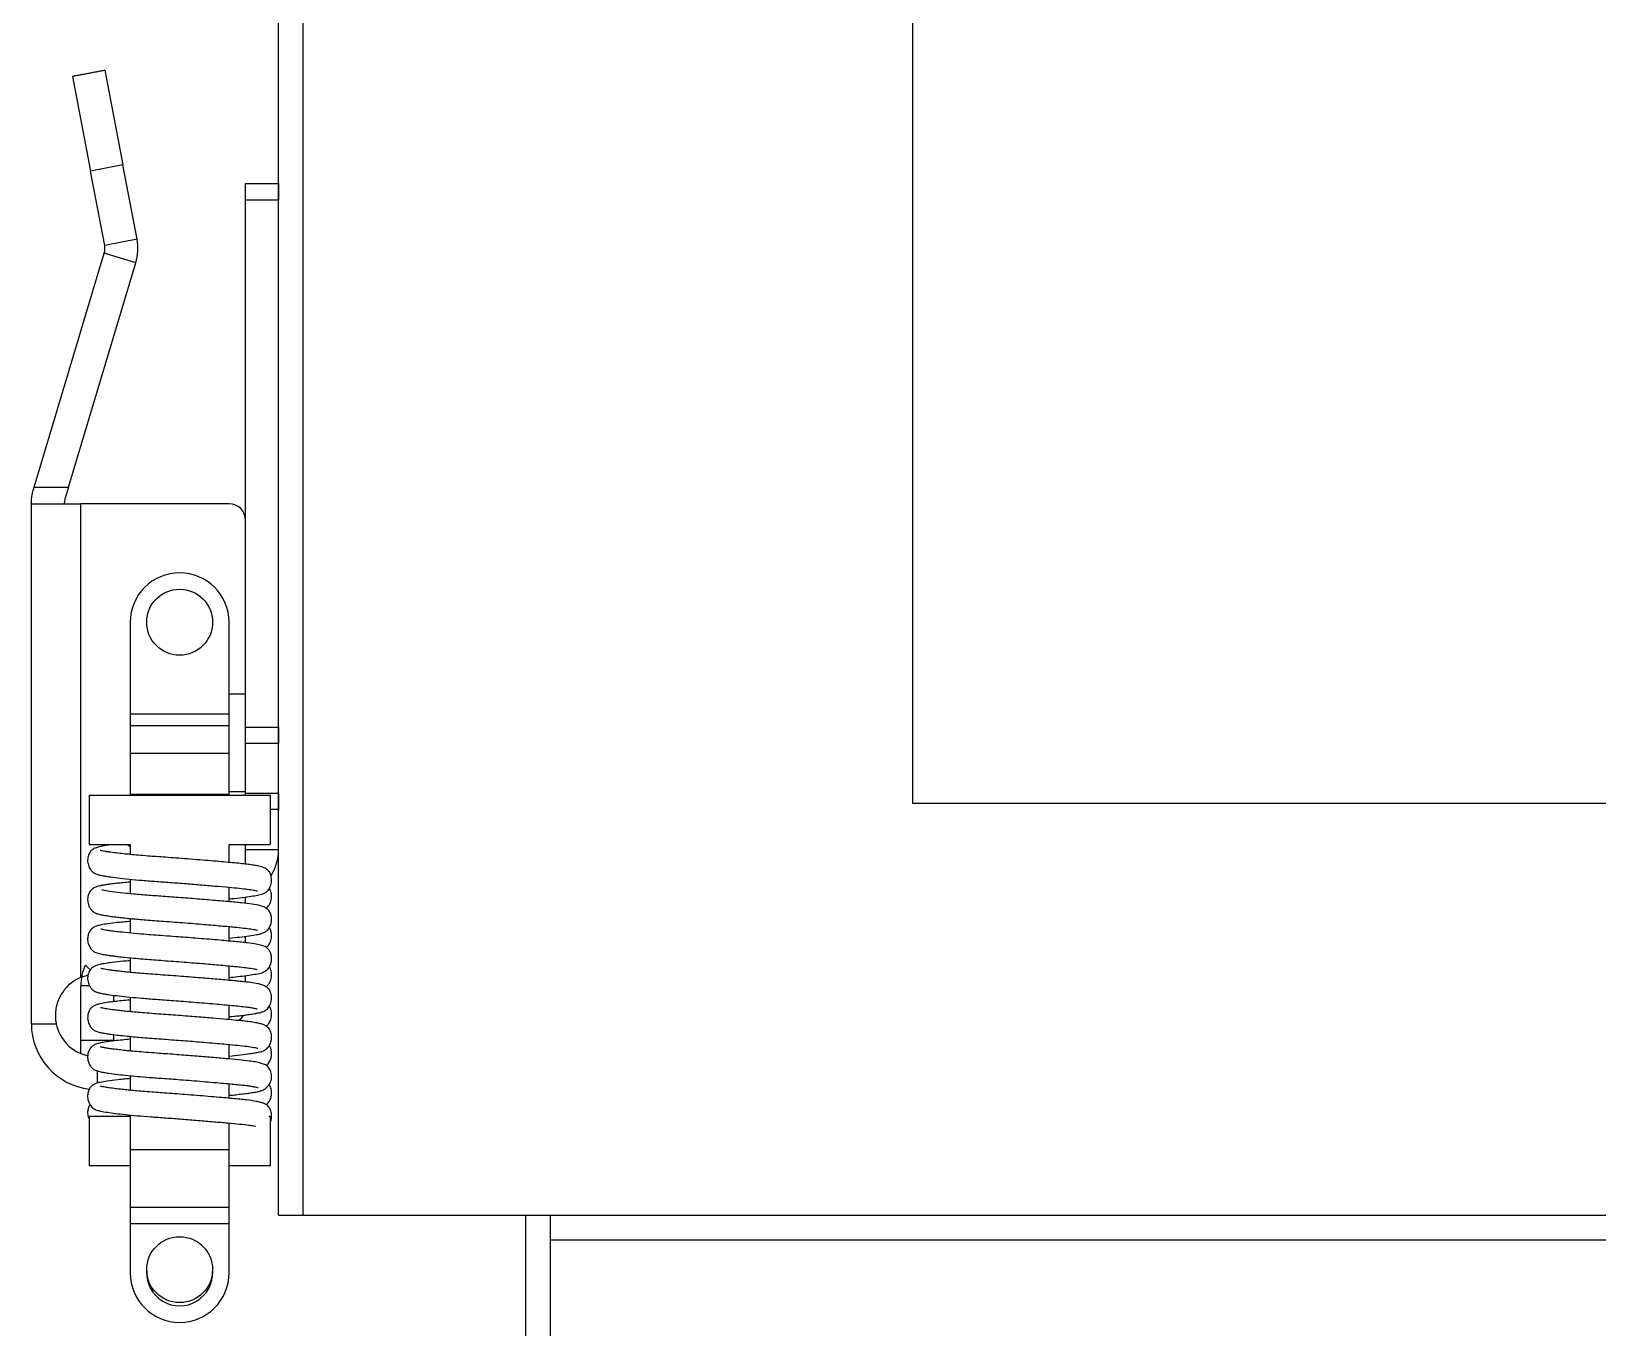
# Model space of a CAD drawing. Extents: x -3080 to 28500, y -1326 to 31609.
# Drawn here: x 15012.29 to 15021.8, y 26408.6 to 26416.47 of the extents above; entities that cross this region are included whole.
import ezdxf

# ---------------------------------------------------------------- set-up
doc = ezdxf.new("R2010")
doc.units = 0
doc.header["$LTSCALE"] = 100
doc.layers.add('0-xref', color=8, linetype='Continuous')
doc.layers.add('188K-SM-07-F10-MECH-CR PIPE-Y2257103$0$AP7P1-SM-08-FNN-120-A(4)-SMP$0$15P6-SM-08-FNN-320-A(10)-UIS-TCM$0$15P6-SM-08-FNN-00-(@10)170308-MIC$0$0-CDS', color=140, linetype='Continuous')

# ---------------------------------------------------------------- blocks, each defined once
blk = doc.blocks.new('188K-SM-07-F10-MECH-CR PIPE-Y2257103$0$CDS-CVD')
at = {"layer": '188K-SM-07-F10-MECH-CR PIPE-Y2257103$0$AP7P1-SM-08-FNN-120-A(4)-SMP$0$15P6-SM-08-FNN-320-A(10)-UIS-TCM$0$15P6-SM-08-FNN-00-(@10)170308-MIC$0$0-CDS', "ltscale": 0.1}
for p, q in [((15013.79, -72925.4769), (15013.79, -72910.4769)), ((15013.94, -72925.4769), (15013.94, -72910.6269)), ((15017.64, -72922.9769), (15017.64, -72913.0769)), ((15012.7364, -72918.5265), (15012.8459, -72919.1011)), ((15012.54, -72918.5639), (15012.6494, -72919.1386)), ((15012.8459, -72919.1011), (15012.6494, -72919.1386)), ((15012.9319, -72919.5524), (15012.8459, -72919.1011)), ((15012.7354, -72919.5899), (15012.6494, -72919.1386)), ((15013.59, -72919.2139), (15013.79, -72919.2139)), ((15013.59, -72919.3139), (15013.59, -72919.2139)), ((15013.79, -72919.2139), (15013.79, -72919.3139)), ((15013.79, -72919.3139), (15013.59, -72919.3139)), ((15013.59, -72921.2579), (15013.59, -72919.3139)), ((15013.79, -72922.5139), (15013.79, -72919.3139)), ((15012.9319, -72919.5524), (15012.7354, -72919.5899)), ((15012.3067, -72921.0579), (15012.7329, -72919.6373)), ((15012.5156, -72921.0579), (15012.9245, -72919.6948)), ((15012.9245, -72919.6948), (15012.7329, -72919.6373)), ((15012.3026, -72921.0717), (15012.3067, -72921.0579)), ((15012.3067, -72921.0579), (15012.5156, -72921.0579)), ((15012.5156, -72921.0579), (15012.4942, -72921.1292)), ((15012.29, -72924.3139), (15012.29, -72921.1579)), ((15012.29, -72921.1579), (15012.59, -72921.1579)), ((15012.59, -72924.033), (15012.59, -72921.1579)), ((15013.49, -72921.1579), (15012.59, -72921.1579)), ((15013.59, -72922.3139), (15013.59, -72921.2579)), ((15012.89, -72921.8769), (15012.89, -72922.4355)), ((15013.49, -72922.4355), (15013.49, -72921.8769)), ((15013.59, -72922.3139), (15013.49, -72922.3139)), ((15013.59, -72922.5139), (15013.59, -72922.3139)), ((15013.49, -72922.4355), (15012.89, -72922.4355)), ((15012.89, -72922.4355), (15012.89, -72922.5062)), ((15013.49, -72922.5062), (15013.49, -72922.4355)), ((15013.49, -72922.5062), (15012.89, -72922.5062)), ((15012.89, -72922.5062), (15012.89, -72922.6744)), ((15013.49, -72922.6744), (15013.49, -72922.5062)), ((15013.59, -72922.5139), (15013.79, -72922.5139)), ((15013.59, -72922.6139), (15013.59, -72922.5139)), ((15013.79, -72922.5139), (15013.79, -72922.6139)), ((15013.79, -72922.6139), (15013.59, -72922.6139)), ((15013.59, -72922.9139), (15013.59, -72922.6139)), ((15013.79, -72922.9139), (15013.79, -72922.6139)), ((15013.49, -72922.6744), (15012.89, -72922.6744)), ((15012.89, -72922.6744), (15012.89, -72922.9219)), ((15013.49, -72922.9219), (15013.49, -72922.6744)), ((15012.64, -72922.9269), (15012.64, -72923.2269)), ((15012.64, -72922.9269), (15013.74, -72922.9269)), ((15013.49, -72922.9219), (15012.89, -72922.9219)), ((15012.89, -72922.9219), (15012.89, -72922.9269)), ((15013.59, -72922.9069), (15013.49, -72922.9069)), ((15013.49, -72922.9269), (15013.49, -72922.9219)), ((15013.59, -72922.9139), (15013.79, -72922.9139)), ((15013.59, -72922.9269), (15013.59, -72922.9139)), ((15013.74, -72922.9269), (15013.74, -72923.2269)), ((15013.79, -72922.9139), (15013.79, -72923.0139)), ((15013.79, -72923.0139), (15013.74, -72923.0139)), ((15013.79, -72923.2573), (15013.79, -72923.0139)), ((15024.64, -72922.9769), (15017.64, -72922.9769)), ((15012.64, -72923.2269), (15012.89, -72923.2269)), ((15012.8705, -72923.2269), (15012.8871, -72923.2369)), ((15012.8871, -72923.2369), (15012.89, -72923.2393)), ((15012.89, -72923.2269), (15012.89, -72923.2867)), ((15013.49, -72923.2269), (15013.74, -72923.2269)), ((15013.49, -72923.335), (15013.49, -72923.2269)), ((15013.59, -72923.3449), (15013.59, -72923.2269)), ((15013.59, -72923.2573), (15013.79, -72923.2573)), ((15012.89, -72923.4366), (15012.89, -72923.5252)), ((15013.49, -72923.5735), (15013.49, -72923.4855)), ((15013.59, -72923.5471), (15013.5948, -72923.5442)), ((15013.59, -72923.5837), (15013.59, -72923.5449)), ((15012.89, -72923.6753), (15012.89, -72923.7638)), ((15013.49, -72923.8121), (15013.49, -72923.7241)), ((15013.59, -72923.822), (15013.59, -72923.7833)), ((15012.648, -72923.9873), (15012.6177, -72923.9577)), ((15012.89, -72923.9138), (15012.89, -72924.0024)), ((15013.49, -72924.0507), (15013.49, -72923.9627)), ((15012.6296, -72924.0203), (15012.59, -72924.033)), ((15012.6329, -72924.0195), (15012.6296, -72924.0203)), ((15013.59, -72924.0606), (15013.59, -72924.022)), ((15012.59, -72924.4139), (15012.59, -72924.0837)), ((15012.6437, -72924.0837), (15012.59, -72924.0837)), ((15012.79, -72924.18), (15012.79, -72924.1412)), ((15012.89, -72924.1524), (15012.89, -72924.241)), ((15013.49, -72924.2893), (15013.49, -72924.2013)), ((15012.29, -72924.3139), (15012.4409, -72924.3139)), ((15012.59, -72924.4139), (15012.79, -72924.4139)), ((15012.59, -72924.4948), (15012.59, -72924.4139)), ((15012.79, -72924.4139), (15012.79, -72924.3799)), ((15012.89, -72924.391), (15012.89, -72924.4796)), ((15013.49, -72924.5279), (15013.49, -72924.4398)), ((15012.69, -72924.5996), (15012.69, -72924.6748)), ((15012.89, -72924.6295), (15012.89, -72924.7181)), ((15013.49, -72924.7664), (15013.49, -72924.6784)), ((15012.64, -72924.8769), (15012.64, -72925.1769)), ((15012.89, -72924.8769), (15012.64, -72924.8769)), ((15012.89, -72924.868), (15012.89, -72925.0769)), ((15013.49, -72925.0769), (15013.49, -72924.917)), ((15013.74, -72924.8769), (15013.7319, -72924.8769)), ((15013.74, -72924.8769), (15013.74, -72925.1769)), ((15012.89, -72925.0769), (15013.49, -72925.0769)), ((15012.89, -72925.0769), (15012.89, -72925.4269)), ((15013.49, -72925.4269), (15013.49, -72925.0769)), ((15012.89, -72925.1769), (15012.64, -72925.1769)), ((15013.74, -72925.1769), (15013.49, -72925.1769)), ((15012.89, -72925.4269), (15013.49, -72925.4269)), ((15012.89, -72925.4269), (15012.89, -72925.5269)), ((15013.49, -72925.5269), (15013.49, -72925.4269)), ((15013.79, -72925.4769), (15037.64, -72925.4769)), ((15015.29, -72972.4769), (15015.29, -72925.4769)), ((15015.44, -72941.6358), (15015.44, -72925.4769)), ((15012.89, -72925.5269), (15013.49, -72925.5269)), ((15012.89, -72925.5269), (15012.89, -72925.8269)), ((15013.49, -72925.8269), (15013.49, -72925.5269)), ((15015.44, -72925.6269), (15037.64, -72925.6269))]:
    blk.add_line(p, q, dxfattribs=at)
for centre in [(15013.19, -72921.8769), (15013.19, -72925.8069)]:
    blk.add_circle(centre, 0.2, dxfattribs=at)
for centre, radius, start, end in [((15012.6371, -72919.6086), 0.1, 343.30076, 10.7843), ((15012.6371, -72919.6086), 0.3, 343.30076, 10.7843), ((15013.49, -72921.2579), 0.1, 0, 90), ((15013.19, -72921.8769), 0.3, 0, 180), ((15013.49, -72923.2573), 0.3, 328.37908, 0), ((15012.89, -72924.0837), 0.3, 155.15874, 180), ((15012.69, -72924.3139), 0.4, 180, 263.36679), ((15012.6858, -72924.2639), 0.25, 191.53696, 257.57369), ((15013.49, -72924.2139), 0.1, 304.70832, 330.28429), ((15013.19, -72925.8269), 0.3, 180, 0), ((15013.19, -72925.8269), 0.2, 177.13402, 2.86598)]:
    blk.add_arc(centre, radius, start, end, dxfattribs=at)
blk.add_open_spline([(15012.7364, -72918.5265), (15012.54, -72918.5639)], degree=1, dxfattribs=at)
for points, knots in [([(15012.29, -72921.1579), (15012.2899, -72921.1568), (15012.2899, -72921.1546), (15012.2904, -72921.1374), (15012.293, -72921.1124), (15012.2977, -72921.0887), (15012.3017, -72921.075), (15012.3026, -72921.0717)], [0, 0, 0, 0, 0.23339, 0.466809, 0.699076, 0.926982, 1, 1, 1, 1]), ([(15012.4942, -72921.1292), (15012.4927, -72921.1358), (15012.4897, -72921.1491), (15012.49, -72921.157), (15012.49, -72921.1577), (15012.49, -72921.1579)], [0, 0, 0, 0, 0.406198, 0.8110411, 1, 1, 1, 1]), ([(15012.7783, -72923.2269), (15012.7655, -72923.2286), (15012.7405, -72923.2319), (15012.7086, -72923.2379), (15012.6842, -72923.2445), (15012.6692, -72923.2511), (15012.6603, -72923.2571), (15012.6513, -72923.2651), (15012.6385, -72923.2822), (15012.6304, -72923.3148), (15012.6323, -72923.3422), (15012.6412, -72923.3671), (15012.6509, -72923.3816), (15012.657, -72923.3885), (15012.663, -72923.394), (15012.6682, -72923.3978), (15012.6767, -72923.4028), (15012.6883, -72923.4074), (15012.7051, -72923.4119), (15012.7253, -72923.416), (15012.7546, -72923.4209), (15012.7978, -72923.4269), (15012.8635, -72923.4343), (15012.941, -72923.4417), (15013.0272, -72923.4485), (15013.1198, -72923.4551), (15013.2163, -72923.4625), (15013.3137, -72923.4703), (15013.4058, -72923.478), (15013.4864, -72923.4852), (15013.5524, -72923.4912), (15013.6033, -72923.4971), (15013.6344, -72923.5021), (15013.6515, -72923.5055), (15013.6608, -72923.5082), (15013.6614, -72923.5078), (15013.6617, -72923.5077)], [0, 0, 0, 0, 0.033749, 0.065959, 0.105376, 0.13345, 0.143203, 0.152503, 0.17219, 0.191617, 0.211755, 0.22949, 0.236105, 0.241172, 0.245119, 0.253013, 0.264832, 0.286662, 0.312074, 0.336755, 0.360678, 0.407887, 0.456841, 0.506807, 0.556686, 0.606045, 0.657299, 0.709687, 0.762176, 0.812889, 0.859395, 0.904191, 0.94734, 0.968069, 0.987715, 1, 1, 1, 1]), ([(15013.49, -72923.556), (15013.4998, -72923.555), (15013.5361, -72923.5515), (15013.5869, -72923.5456), (15013.6358, -72923.5387), (15013.6662, -72923.5332), (15013.688, -72923.5279), (15013.7004, -72923.5234), (15013.71, -72923.5182), (15013.7159, -72923.5141), (15013.7221, -72923.5087), (15013.7312, -72923.4987), (15013.7429, -72923.4782), (15013.7491, -72923.4502), (15013.7479, -72923.4249), (15013.7401, -72923.4009), (15013.7304, -72923.3863), (15013.7205, -72923.3769), (15013.7125, -72923.3713), (15013.7023, -72923.3662), (15013.6844, -72923.3603), (15013.6588, -72923.3548), (15013.6257, -72923.3494), (15013.5893, -72923.3447), (15013.5469, -72923.3403), (15013.4981, -72923.3357), (15013.4422, -72923.3307), (15013.3793, -72923.3253), (15013.3106, -72923.3197), (15013.2393, -72923.314), (15013.1697, -72923.3087), (15013.1059, -72923.3039), (15013.0488, -72923.2999), (15012.9931, -72923.2958), (15012.9399, -72923.2914), (15012.8913, -72923.2869), (15012.8456, -72923.2823), (15012.8008, -72923.2772), (15012.7635, -72923.2722), (15012.7369, -72923.2679), (15012.7209, -72923.2648), (15012.7103, -72923.2623), (15012.7087, -72923.262), (15012.7078, -72923.2618)], [0, 0, 0, 0, 0.01759, 0.065005, 0.1057631, 0.1430056, 0.1649563, 0.1866112, 0.1992239, 0.2075776, 0.210924, 0.2151868, 0.2280447, 0.2460191, 0.262153, 0.2754107, 0.2870045, 0.295447, 0.3037268, 0.3224593, 0.3500047, 0.3855352, 0.4139411, 0.4428067, 0.4719136, 0.5021191, 0.5340102, 0.5674252, 0.6021249, 0.6376942, 0.6715066, 0.7024042, 0.7303279, 0.7561349, 0.7878503, 0.8160494, 0.8404003, 0.8739503, 0.9104819, 0.9362448, 0.959672, 0.9790631, 1, 1, 1, 1]), ([(15012.89, -72923.4543), (15012.8856, -72923.4546), (15012.867, -72923.4563), (15012.8386, -72923.459), (15012.8025, -72923.4625), (15012.7709, -72923.4662), (15012.7436, -72923.4701), (15012.7224, -72923.4736), (15012.7007, -72923.4782), (15012.6794, -72923.4851), (15012.6648, -72923.4922), (15012.653, -72923.5022), (15012.6452, -72923.5118), (15012.6376, -72923.526), (15012.632, -72923.546), (15012.6313, -72923.5648), (15012.6336, -72923.5828), (15012.6385, -72923.5993), (15012.646, -72923.6137), (15012.6526, -72923.622), (15012.6573, -72923.6265), (15012.6598, -72923.6287), (15012.6615, -72923.6301), (15012.663, -72923.6314), (15012.6649, -72923.6329), (15012.6676, -72923.635), (15012.6688, -72923.6363), (15012.6724, -72923.639), (15012.6797, -72923.6429), (15012.6948, -72923.648), (15012.7195, -72923.6535), (15012.7494, -72923.6587), (15012.7806, -72923.6631), (15012.8125, -72923.6671), (15012.8483, -72923.6711), (15012.8878, -72923.6752), (15012.9308, -72923.6792), (15012.9755, -72923.683), (15013.0255, -72923.6869), (15013.0811, -72923.6908), (15013.1427, -72923.6954), (15013.2085, -72923.7005), (15013.2744, -72923.7057), (15013.3365, -72923.7108), (15013.3926, -72923.7155), (15013.4423, -72923.7198), (15013.4852, -72923.7237), (15013.5324, -72923.728), (15013.58, -72923.7328), (15013.6257, -72923.7393), (15013.6492, -72923.7432), (15013.6632, -72923.7477), (15013.6628, -72923.7468), (15013.6626, -72923.7465)], [0, 0, 0, 0, 0.007579, 0.032258, 0.054598, 0.081635, 0.105201, 0.12665, 0.14679, 0.171227, 0.199292, 0.212165, 0.223278, 0.232545, 0.244663, 0.256417, 0.265238, 0.27377, 0.281337, 0.288137, 0.290892, 0.291998, 0.293002, 0.294002, 0.295102, 0.2979, 0.305851, 0.314891, 0.329988, 0.359386, 0.391395, 0.420717, 0.446626, 0.469042, 0.492634, 0.519847, 0.542488, 0.566856, 0.592732, 0.620089, 0.650035, 0.682562, 0.714899, 0.745689, 0.774671, 0.801671, 0.826589, 0.849391, 0.89008, 0.927996, 0.969283, 0.991113, 1, 1, 1, 1]), ([(15013.7151, -72923.6128), (15013.7153, -72923.6126), (15013.7157, -72923.6123), (15013.7169, -72923.6114), (15013.7184, -72923.6101), (15013.7201, -72923.6087), (15013.7226, -72923.6065), (15013.7273, -72923.602), (15013.7339, -72923.5937), (15013.7414, -72923.5793), (15013.7463, -72923.5627), (15013.749, -72923.5424), (15013.7475, -72923.5235), (15013.7414, -72923.5044), (15013.7369, -72923.4954), (15013.7343, -72923.4922), (15013.7339, -72923.4916)], [0, 0, 0, 0, 0.010562, 0.025357, 0.038805, 0.052303, 0.067168, 0.104206, 0.195626, 0.297364, 0.412081, 0.530674, 0.742415, 0.8515, 0.97609, 1, 1, 1, 1]), ([(15013.49, -72923.7946), (15013.4911, -72923.7945), (15013.5148, -72923.7923), (15013.5574, -72923.7876), (15013.6137, -72923.7806), (15013.6519, -72923.7745), (15013.6757, -72923.7697), (15013.6934, -72923.7648), (15013.7076, -72923.7579), (15013.7175, -72923.7512), (15013.7269, -72923.742), (15013.7367, -72923.7287), (15013.7458, -72923.7068), (15013.7488, -72923.685), (15013.7474, -72923.662), (15013.7403, -72923.6396), (15013.7275, -72923.6208), (15013.7108, -72923.6084), (15013.6937, -72923.6016), (15013.672, -72923.5958), (15013.632, -72923.5883), (15013.5781, -72923.5818), (15013.5265, -72923.5769), (15013.4825, -72923.5728), (15013.4334, -72923.5685), (15013.3803, -72923.564), (15013.3246, -72923.5594), (15013.2679, -72923.5548), (15013.2112, -72923.5504), (15013.1384, -72923.5449), (15013.0511, -72923.5387), (15012.9539, -72923.5313), (15012.8667, -72923.5232), (15012.7938, -72923.5151), (15012.7487, -72923.5085), (15012.7262, -72923.5045), (15012.7182, -72923.5026), (15012.7174, -72923.5028), (15012.7173, -72923.5029)], [0, 0, 0, 0, 0.002073, 0.041865, 0.086842, 0.13285, 0.155809, 0.179722, 0.192954, 0.20634, 0.217711, 0.227311, 0.242635, 0.255221, 0.266172, 0.279976, 0.298552, 0.320173, 0.343366, 0.367672, 0.418021, 0.469743, 0.496015, 0.523502, 0.552254, 0.581633, 0.610861, 0.639743, 0.668097, 0.69576, 0.748413, 0.799687, 0.851631, 0.904368, 0.956803, 0.980501, 0.996005, 1, 1, 1, 1]), ([(15012.89, -72923.6928), (15012.8875, -72923.6931), (15012.8687, -72923.6947), (15012.8387, -72923.6976), (15012.7903, -72923.7024), (15012.7453, -72923.7083), (15012.7087, -72923.715), (15012.6859, -72923.7209), (15012.6709, -72923.7273), (15012.662, -72923.7326), (15012.6524, -72923.7412), (15012.643, -72923.7532), (15012.6342, -72923.7733), (15012.6305, -72923.7997), (15012.6337, -72923.8259), (15012.644, -72923.8496), (15012.6537, -72923.8622), (15012.6596, -72923.8682), (15012.664, -72923.8718), (15012.6689, -72923.8754), (15012.6763, -72923.8795), (15012.6873, -72923.8839), (15012.7051, -72923.8888), (15012.7302, -72923.8941), (15012.7606, -72923.8989), (15012.7889, -72923.9027), (15012.8195, -72923.9065), (15012.8583, -72923.9108), (15012.9093, -72923.9158), (15012.9641, -72923.9206), (15013.0202, -72923.9251), (15013.0762, -72923.9291), (15013.1372, -72923.9336), (15013.2012, -72923.9385), (15013.2644, -72923.9434), (15013.3234, -72923.9482), (15013.377, -72923.9527), (15013.4291, -72923.9572), (15013.4779, -72923.9616), (15013.5217, -72923.9656), (15013.5642, -72923.9697), (15013.6054, -72923.9747), (15013.6356, -72923.9797), (15013.6527, -72923.9828), (15013.6615, -72923.9859), (15013.6608, -72923.9846), (15013.6606, -72923.9843)], [0, 0, 0, 0, 0.004352, 0.032602, 0.058409, 0.104775, 0.143033, 0.173563, 0.197096, 0.213435, 0.220501, 0.230945, 0.243638, 0.258466, 0.276849, 0.292077, 0.297527, 0.30165, 0.305726, 0.312325, 0.325357, 0.34308, 0.365269, 0.397979, 0.425533, 0.44767, 0.466947, 0.495353, 0.526774, 0.560851, 0.587861, 0.615999, 0.646406, 0.678671, 0.709946, 0.739621, 0.767466, 0.793327, 0.824572, 0.852096, 0.876371, 0.91319, 0.953201, 0.974256, 0.994691, 1, 1, 1, 1]), ([(15013.49, -72924.0331), (15013.5076, -72924.0313), (15013.5476, -72924.0274), (15013.5992, -72924.0211), (15013.6477, -72924.0139), (15013.6768, -72924.0081), (15013.6966, -72924.0023), (15013.7096, -72923.9957), (15013.7187, -72923.989), (15013.729, -72923.9785), (15013.7395, -72923.9617), (15013.7465, -72923.9409), (15013.7486, -72923.9217), (15013.7477, -72923.9062), (15013.7448, -72923.8924), (15013.7395, -72923.8779), (15013.7316, -72923.8649), (15013.7207, -72923.854), (15013.712, -72923.8482), (15013.7017, -72923.8431), (15013.6842, -72923.8373), (15013.6541, -72923.8306), (15013.611, -72923.8243), (15013.5654, -72923.8191), (15013.5235, -72923.8152), (15013.4741, -72923.8106), (15013.4169, -72923.8056), (15013.3543, -72923.8004), (15013.2899, -72923.7952), (15013.2272, -72923.7902), (15013.162, -72923.7853), (15013.0962, -72923.7804), (15013.0316, -72923.7759), (15012.9651, -72923.7707), (15012.8945, -72923.7645), (15012.8355, -72923.7584), (15012.7927, -72923.7532), (15012.7633, -72923.7493), (15012.7396, -72923.7455), (15012.7234, -72923.7426), (15012.7158, -72923.7406), (15012.7119, -72923.7408), (15012.7127, -72923.7408), (15012.7127, -72923.7408)], [0, 0, 0, 0, 0.032282, 0.07315, 0.115469, 0.160572, 0.181096, 0.199233, 0.207719, 0.216352, 0.226863, 0.239545, 0.251698, 0.261259, 0.268851, 0.275533, 0.287968, 0.297851, 0.30955, 0.326172, 0.347841, 0.388677, 0.436604, 0.462775, 0.49037, 0.520424, 0.553023, 0.586885, 0.619439, 0.650344, 0.679404, 0.715061, 0.747244, 0.777351, 0.820208, 0.867192, 0.892434, 0.918638, 0.945248, 0.968111, 0.986279, 0.999986, 1, 1, 1, 1]), ([(15013.7163, -72923.8514), (15013.7165, -72923.8513), (15013.7175, -72923.8505), (15013.7203, -72923.8481), (15013.7262, -72923.8422), (15013.7359, -72923.8295), (15013.7439, -72923.8115), (15013.7477, -72923.792), (15013.7487, -72923.7745), (15013.7456, -72923.7536), (15013.7391, -72923.7371), (15013.7349, -72923.7316), (15013.7344, -72923.731)], [0, 0, 0, 0, 0.009398, 0.062149, 0.115528, 0.18607, 0.383172, 0.505597, 0.621974, 0.813909, 0.978208, 1, 1, 1, 1]), ([(15012.89, -72923.9314), (15012.8758, -72923.9327), (15012.8353, -72923.9363), (15012.7858, -72923.9415), (15012.7393, -72923.948), (15012.7053, -72923.9547), (15012.6816, -72923.961), (15012.6605, -72923.9723), (15012.6447, -72923.9884), (15012.6352, -72924.0092), (15012.6318, -72924.0285), (15012.6314, -72924.051), (15012.6364, -72924.0711), (15012.6463, -72924.0901), (15012.659, -72924.1063), (15012.6792, -72924.1204), (15012.6948, -72924.1249), (15012.7142, -72924.1297), (15012.737, -72924.1338), (15012.7716, -72924.1391), (15012.8205, -72924.1453), (15012.8867, -72924.1523), (15012.962, -72924.1592), (15013.0342, -72924.1647), (15013.0995, -72924.1693), (15013.1545, -72924.1735), (15013.2139, -72924.178), (15013.2767, -72924.183), (15013.3409, -72924.1883), (15013.4028, -72924.1935), (15013.4584, -72924.1984), (15013.5098, -72924.2031), (15013.5555, -72924.2073), (15013.5942, -72924.2119), (15013.6209, -72924.2158), (15013.6389, -72924.2189), (15013.6521, -72924.2216), (15013.6598, -72924.2236), (15013.6608, -72924.2231), (15013.6614, -72924.2228)], [0, 0, 0, 0, 0.025343, 0.072169, 0.105663, 0.140854, 0.176507, 0.20126, 0.223408, 0.24307, 0.251628, 0.259375, 0.280208, 0.293349, 0.305052, 0.321618, 0.341572, 0.368099, 0.394078, 0.420263, 0.465505, 0.507099, 0.548947, 0.595292, 0.6204, 0.647561, 0.676712, 0.707716, 0.740352, 0.77399, 0.805511, 0.834134, 0.868093, 0.89887, 0.926244, 0.944328, 0.960776, 0.9799, 1, 1, 1, 1]), ([(15013.7139, -72924.0899), (15013.7166, -72924.0881), (15013.7238, -72924.0832), (15013.7336, -72924.07), (15013.7435, -72924.0511), (15013.7485, -72924.0311), (15013.7481, -72924.0084), (15013.7447, -72923.9894), (15013.7394, -72923.9754), (15013.7343, -72923.97), (15013.7339, -72923.9695)], [0, 0, 0, 0, 0.0791483, 0.2080299, 0.352743, 0.5821739, 0.6674839, 0.7617272, 0.9782545, 1, 1, 1, 1]), ([(15012.59, -72924.033), (15012.5782, -72924.0385), (15012.5544, -72924.0497), (15012.5229, -72924.073), (15012.4954, -72924.1004), (15012.472, -72924.1323), (15012.4532, -72924.1691), (15012.4406, -72924.2094), (15012.435, -72924.2517), (15012.436, -72924.2867), (15012.4397, -72924.3073), (15012.4409, -72924.3139)], [0, 0, 0, 0, 0.1114966, 0.2267332, 0.3380878, 0.4521097, 0.5746099, 0.700828, 0.8190672, 0.9418079, 1, 1, 1, 1]), ([(15013.49, -72924.2717), (15013.493, -72924.2714), (15013.5094, -72924.2699), (15013.5359, -72924.2671), (15013.5712, -72924.2631), (15013.6054, -72924.2587), (15013.6382, -72924.2539), (15013.663, -72924.2495), (15013.6817, -72924.2453), (15013.6961, -72924.2407), (15013.7053, -72924.2371), (15013.7183, -72924.2281), (15013.7331, -72924.2127), (15013.7438, -72924.1909), (15013.7482, -72924.1674), (15013.7484, -72924.1493), (15013.7453, -72924.1315), (15013.738, -72924.1129), (15013.7251, -72924.0955), (15013.7052, -72924.0826), (15013.6823, -72924.0754), (15013.6531, -72924.0692), (15013.6109, -72924.0627), (15013.5639, -72924.0575), (15013.5202, -72924.0534), (15013.4776, -72924.0495), (15013.431, -72924.0454), (15013.3813, -72924.0412), (15013.3303, -72924.037), (15013.2741, -72924.0325), (15013.2134, -72924.0277), (15013.1499, -72924.0229), (15013.0869, -72924.0183), (15013.0271, -72924.0141), (15012.9725, -72924.0098), (15012.9232, -72924.0056), (15012.8796, -72924.0015), (15012.842, -72923.9976), (15012.8103, -72923.994), (15012.7841, -72923.9906), (15012.7613, -72923.9874), (15012.7417, -72923.9844), (15012.7249, -72923.9814), (15012.7159, -72923.9799), (15012.7106, -72923.9784), (15012.711, -72923.9791), (15012.7111, -72923.9792)], [0, 0, 0, 0, 0.00538, 0.028648, 0.051662, 0.077986, 0.107438, 0.139017, 0.160392, 0.179447, 0.196747, 0.204884, 0.213849, 0.235115, 0.245611, 0.255449, 0.265909, 0.275856, 0.294038, 0.321766, 0.352362, 0.383639, 0.426479, 0.464234, 0.487227, 0.512789, 0.541964, 0.566205, 0.592394, 0.620404, 0.650046, 0.68106, 0.712813, 0.742691, 0.77137, 0.798859, 0.824913, 0.849336, 0.871988, 0.892777, 0.911835, 0.93263, 0.956331, 0.982628, 0.996439, 1, 1, 1, 1]), ([(15012.89, -72924.17), (15012.8886, -72924.1701), (15012.8695, -72924.1718), (15012.8375, -72924.1749), (15012.7947, -72924.1792), (15012.7543, -72924.1843), (15012.7187, -72924.1901), (15012.6925, -72924.1962), (15012.6768, -72924.2016), (15012.6673, -72924.2065), (15012.661, -72924.2106), (15012.6516, -72924.219), (15012.642, -72924.232), (15012.6334, -72924.2535), (15012.6311, -72924.2745), (15012.6326, -72924.2924), (15012.6371, -72924.3116), (15012.6453, -72924.3286), (15012.6546, -72924.3403), (15012.6601, -72924.3457), (15012.666, -72924.3506), (15012.6732, -72924.3553), (15012.6827, -72924.3597), (15012.694, -72924.3633), (15012.7094, -72924.3672), (15012.7298, -72924.3712), (15012.7569, -72924.3755), (15012.7908, -72924.3802), (15012.833, -72924.3852), (15012.8803, -72924.3902), (15012.9304, -72924.3949), (15012.981, -72924.3992), (15013.0358, -72924.4034), (15013.0935, -72924.4075), (15013.1525, -72924.4119), (15013.2109, -72924.4164), (15013.2675, -72924.4208), (15013.3268, -72924.4257), (15013.3866, -72924.4307), (15013.4445, -72924.4357), (15013.502, -72924.4409), (15013.5595, -72924.4462), (15013.6127, -72924.4527), (15013.6451, -72924.4584), (15013.6603, -72924.462), (15013.6653, -72924.4637), (15013.6652, -72924.4633), (15013.6651, -72924.4632)], [0, 0, 0, 0, 0.002357, 0.03238, 0.061206, 0.089794, 0.127203, 0.161495, 0.18762, 0.201562, 0.21064, 0.2183, 0.229215, 0.242008, 0.257046, 0.266222, 0.275238, 0.289468, 0.294445, 0.298131, 0.301633, 0.312687, 0.32935, 0.34535, 0.360888, 0.387611, 0.414062, 0.441604, 0.472062, 0.505205, 0.531616, 0.559123, 0.587475, 0.616367, 0.645088, 0.673322, 0.700836, 0.727425, 0.761139, 0.792621, 0.821693, 0.862133, 0.905864, 0.953452, 0.976527, 0.99456, 1, 1, 1, 1]), ([(15013.49, -72924.5103), (15013.5138, -72924.5079), (15013.5618, -72924.503), (15013.6115, -72924.4965), (15013.6452, -72924.4913), (15013.6657, -72924.4874), (15013.6815, -72924.4839), (15013.6935, -72924.4804), (15013.7042, -72924.4759), (15013.7127, -72924.4707), (15013.7207, -72924.4646), (15013.7321, -72924.4519), (15013.7405, -72924.4364), (15013.7463, -72924.418), (15013.7491, -72924.3972), (15013.7462, -72924.3694), (15013.7341, -72924.3438), (15013.7163, -72924.3272), (15013.6959, -72924.3179), (15013.6765, -72924.3127), (15013.6499, -72924.3073), (15013.6164, -72924.3022), (15013.5772, -72924.2975), (15013.5307, -72924.2929), (15013.4713, -72924.2875), (15013.406, -72924.2819), (15013.3451, -72924.2768), (15013.2937, -72924.2726), (15013.2386, -72924.2683), (15013.1807, -72924.2638), (15013.1213, -72924.2594), (15013.062, -72924.2551), (15013.0047, -72924.251), (15012.9513, -72924.2467), (15012.9031, -72924.2423), (15012.8607, -72924.2382), (15012.8242, -72924.2342), (15012.7851, -72924.2295), (15012.7476, -72924.2241), (15012.7229, -72924.2195), (15012.712, -72924.2171), (15012.7101, -72924.2169), (15012.7092, -72924.2167)], [0, 0, 0, 0, 0.044042, 0.088749, 0.116132, 0.139299, 0.157797, 0.177421, 0.191257, 0.202397, 0.211037, 0.219612, 0.231124, 0.239091, 0.249856, 0.264391, 0.284126, 0.307714, 0.33396, 0.361796, 0.388681, 0.421703, 0.451447, 0.478009, 0.516409, 0.560563, 0.584917, 0.610656, 0.637639, 0.665682, 0.694563, 0.724022, 0.753443, 0.782067, 0.809619, 0.835868, 0.860629, 0.883772, 0.924852, 0.962054, 0.981198, 1, 1, 1, 1]), ([(15013.7161, -72924.3288), (15013.7162, -72924.3287), (15013.7173, -72924.3279), (15013.7199, -72924.3257), (15013.7253, -72924.3204), (15013.7347, -72924.3086), (15013.7428, -72924.2916), (15013.7473, -72924.2725), (15013.7488, -72924.2545), (15013.7464, -72924.2337), (15013.7397, -72924.2152), (15013.7345, -72924.2085), (15013.7333, -72924.2069)], [0, 0, 0, 0, 0.005692, 0.051211, 0.099117, 0.163819, 0.348772, 0.46596, 0.585236, 0.780698, 0.946982, 1, 1, 1, 1]), ([(15012.89, -72924.4085), (15012.8738, -72924.41), (15012.8392, -72924.4132), (15012.7933, -72924.4178), (15012.7519, -72924.4231), (15012.718, -72924.4288), (15012.6933, -72924.4344), (15012.6739, -72924.4408), (15012.655, -72924.4533), (15012.6413, -72924.4712), (15012.6335, -72924.4925), (15012.631, -72924.5158), (15012.6327, -72924.5324), (15012.6367, -72924.5477), (15012.6421, -72924.5608), (15012.6507, -72924.5747), (15012.663, -72924.5872), (15012.6809, -72924.598), (15012.7055, -72924.6052), (15012.7292, -72924.6096), (15012.765, -72924.6154), (15012.8125, -72924.6215), (15012.872, -72924.628), (15012.9356, -72924.634), (15012.9944, -72924.6388), (15013.0495, -72924.6429), (15013.0984, -72924.6464), (15013.1533, -72924.6505), (15013.2143, -72924.6552), (15013.2801, -72924.6604), (15013.3479, -72924.666), (15013.4128, -72924.6715), (15013.4705, -72924.6766), (15013.5194, -72924.681), (15013.5603, -72924.685), (15013.594, -72924.6889), (15013.6211, -72924.6927), (15013.6417, -72924.6963), (15013.6559, -72924.6994), (15013.6643, -72924.7019), (15013.6655, -72924.7021), (15013.666, -72924.7022)], [0, 0, 0, 0, 0.029191, 0.062613, 0.095741, 0.128308, 0.160011, 0.19021, 0.211289, 0.229815, 0.24391, 0.254654, 0.266198, 0.272923, 0.280274, 0.288826, 0.304605, 0.323984, 0.355062, 0.38448, 0.413999, 0.457699, 0.496905, 0.53102, 0.569465, 0.591422, 0.615515, 0.642355, 0.671919, 0.704092, 0.738633, 0.773586, 0.806297, 0.836541, 0.864758, 0.892001, 0.918048, 0.942669, 0.965683, 0.985359, 1, 1, 1, 1]), ([(15013.7149, -72924.5665), (15013.7175, -72924.5649), (15013.7229, -72924.5617), (15013.7308, -72924.5521), (15013.7378, -72924.5408), (15013.7432, -72924.5277), (15013.7472, -72924.5124), (15013.7489, -72924.4958), (15013.7464, -72924.4727), (15013.7409, -72924.4561), (15013.7355, -72924.4493), (15013.7337, -72924.4471)], [0, 0, 0, 0, 0.110343, 0.228033, 0.327806, 0.413574, 0.492037, 0.626711, 0.752059, 0.916508, 1, 1, 1, 1]), ([(15013.49, -72924.7488), (15013.4941, -72924.7485), (15013.5122, -72924.7468), (15013.5417, -72924.7436), (15013.5791, -72924.7393), (15013.6138, -72924.7347), (15013.6403, -72924.7306), (15013.6589, -72924.7273), (15013.6709, -72924.7249), (15013.68, -72924.7226), (15013.6861, -72924.7209), (15013.6952, -72924.7174), (15013.7065, -72924.7109), (15013.7202, -72924.6999), (15013.7329, -72924.6856), (15013.7422, -72924.669), (15013.747, -72924.6524), (15013.7488, -72924.6351), (15013.7469, -72924.6152), (15013.7419, -72924.5987), (15013.7335, -72924.5833), (15013.7254, -72924.5741), (15013.7159, -72924.5664), (15013.7018, -72924.5591), (15013.6818, -72924.5528), (15013.6511, -72924.5463), (15013.6077, -72924.5395), (15013.5493, -72924.5331), (15013.4727, -72924.5262), (15013.3835, -72924.5185), (15013.282, -72924.5102), (15013.1916, -72924.5032), (15013.1188, -72924.4978), (15013.0605, -72924.4936), (15013.0011, -72924.4893), (15012.9433, -72924.4845), (15012.8934, -72924.48), (15012.8504, -72924.4756), (15012.8109, -72924.4712), (15012.7771, -72924.4669), (15012.7491, -72924.4628), (15012.729, -72924.4593), (15012.7167, -72924.4568), (15012.7101, -72924.4551), (15012.7096, -72924.4553), (15012.7094, -72924.4553)], [0, 0, 0, 0, 0.0072519, 0.0316784, 0.0577556, 0.0853401, 0.1142307, 0.1320864, 0.1462018, 0.1567029, 0.1637464, 0.1679362, 0.1763124, 0.1879963, 0.2054631, 0.2236873, 0.2379458, 0.2477851, 0.2588742, 0.268606, 0.2776132, 0.288712, 0.3041372, 0.3238348, 0.356195, 0.3899492, 0.4227712, 0.4697777, 0.5159917, 0.5646161, 0.6160143, 0.6691209, 0.6959545, 0.7225655, 0.755855, 0.78722, 0.8162908, 0.8427605, 0.8686879, 0.8992298, 0.9251034, 0.9507578, 0.9722167, 0.9895984, 1, 1, 1, 1]), ([(15012.89, -72924.6471), (15012.8782, -72924.6482), (15012.8514, -72924.6506), (15012.8025, -72924.6553), (15012.7504, -72924.6616), (15012.7081, -72924.6692), (15012.6831, -72924.676), (15012.6691, -72924.6823), (15012.6591, -72924.6892), (15012.6497, -72924.6983), (15012.6417, -72924.7104), (15012.6362, -72924.7237), (15012.6329, -72924.7367), (15012.6313, -72924.7514), (15012.6322, -72924.7688), (15012.6374, -72924.7897), (15012.6468, -72924.808), (15012.6579, -72924.8211), (15012.6705, -72924.8313), (15012.6884, -72924.8394), (15012.712, -72924.8449), (15012.7493, -72924.8517), (15012.7997, -72924.8585), (15012.8603, -72924.8654), (15012.9326, -72924.8723), (15013.0153, -72924.8791), (15013.1066, -72924.8855), (15013.2035, -72924.8929), (15013.3026, -72924.9008), (15013.3981, -72924.9088), (15013.4841, -72924.9164), (15013.5565, -72924.9229), (15013.6037, -72924.9289), (15013.631, -72924.9324), (15013.6484, -72924.9368), (15013.6497, -72924.9347), (15013.6502, -72924.9339)], [0, 0, 0, 0, 0.0216332, 0.0493934, 0.1006611, 0.1456836, 0.1823953, 0.2080043, 0.2165915, 0.2261451, 0.2383992, 0.2450857, 0.2522103, 0.2612902, 0.272449, 0.2856435, 0.2970558, 0.3062877, 0.3147216, 0.342295, 0.3753876, 0.4198985, 0.461335, 0.5032892, 0.547476, 0.5930912, 0.639367, 0.6876992, 0.7375895, 0.7880403, 0.8379718, 0.886055, 0.9346656, 0.9592734, 0.983866, 1, 1, 1, 1]), ([(15013.74, -72924.9102), (15013.7417, -72924.9066), (15013.7461, -72924.8974), (15013.7479, -72924.8831), (15013.7486, -72924.8659), (15013.745, -72924.8443), (15013.7357, -72924.8247), (15013.7257, -72924.8128), (15013.7172, -72924.8058), (15013.7096, -72924.8012), (15013.6983, -72924.7961), (15013.6806, -72924.7908), (15013.649, -72924.7842), (15013.6059, -72924.7779), (15013.5554, -72924.7725), (15013.5101, -72924.7682), (15013.4574, -72924.7635), (15013.3968, -72924.7582), (15013.3295, -72924.7526), (15013.2594, -72924.747), (15013.1912, -72924.7418), (15013.1287, -72924.7371), (15013.0728, -72924.733), (15013.0184, -72924.7292), (15012.9666, -72924.7251), (15012.9188, -72924.7209), (15012.8775, -72924.717), (15012.8387, -72924.713), (15012.7998, -72924.7084), (15012.7659, -72924.7039), (15012.7398, -72924.6998), (15012.7228, -72924.6966), (15012.7135, -72924.6947), (15012.7087, -72924.6932), (15012.7095, -72924.694), (15012.7097, -72924.6942)], [0, 0, 0, 0, 0.007971, 0.020461, 0.031883, 0.050886, 0.067474, 0.081264, 0.091287, 0.104327, 0.129534, 0.163564, 0.204744, 0.272031, 0.307549, 0.344745, 0.384757, 0.427466, 0.472621, 0.518684, 0.561608, 0.600866, 0.636359, 0.668439, 0.70761, 0.742301, 0.772149, 0.803375, 0.840052, 0.881864, 0.915932, 0.94667, 0.97238, 0.993303, 1, 1, 1, 1]), ([(15013.7162, -72924.8055), (15013.7181, -72924.804), (15013.7226, -72924.8005), (15013.7331, -72924.788), (15013.7425, -72924.7698), (15013.7477, -72924.7488), (15013.7486, -72924.7314), (15013.747, -72924.7167), (15013.7437, -72924.7038), (15013.7392, -72924.6925), (15013.7352, -72924.6868), (15013.733, -72924.6838)], [0, 0, 0, 0, 0.0825871, 0.1946979, 0.3332862, 0.4935188, 0.6290301, 0.7392952, 0.8258143, 0.9070143, 1, 1, 1, 1]), ([(15012.6457, -72924.8041), (15012.6456, -72924.8042), (15012.6415, -72924.8092), (15012.6351, -72924.8247), (15012.6312, -72924.8458), (15012.6321, -72924.8631), (15012.6338, -72924.8774), (15012.6382, -72924.8866), (15012.64, -72924.8902)], [0, 0, 0, 0, 0.007946, 0.251841, 0.531224, 0.699159, 0.88281, 1, 1, 1, 1])]:
    blk.add_open_spline(points, degree=3, knots=knots, dxfattribs=at)
blk = doc.blocks.new('188K-SM-07-F10-MECH-CR PIPE-Y2257103')
blk.add_blockref('188K-SM-07-F10-MECH-CR PIPE-Y2257103$0$CDS-CVD', (0, 99334.7631))

msp = doc.modelspace()

# ---------------------------------------------------------------- block references
at = {"layer": '0-xref'}
msp.add_blockref('188K-SM-07-F10-MECH-CR PIPE-Y2257103', (0, 0), dxfattribs=at)

doc.saveas('drawing.dxf')
